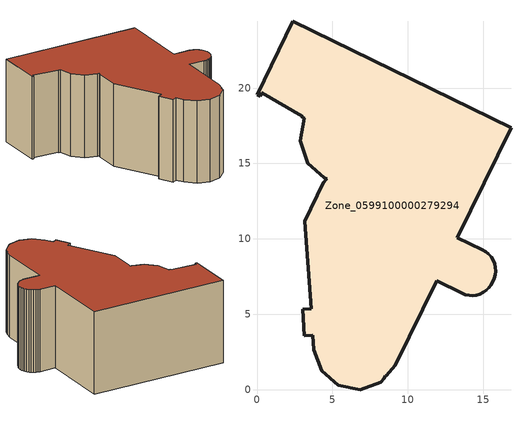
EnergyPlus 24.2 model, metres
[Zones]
Zone_0599100000279294
 floor ground (C_G): 0,19.55 2.37,24.42 16.85,17.36 13.3,10.08 14.94,9.27 15.16,9.15 15.36,8.99 15.53,8.8 15.66,8.59 15.76,8.36 15.82,8.12 15.83,7.86 15.81,7.61 15.74,7.37 15.53,6.95 15.39,6.75 15.21,6.58 15.01,6.44 14.79,6.33 14.55,6.27 14.31,6.24 14.07,6.24 13.83,6.29 13.6,6.38 11.92,7.23 9.17,1.6 8.59,0.93 8.51,0.92 8.44,0.75 8.21,0.49 6.84,0 5.4,0.27 4.28,1.24 3.77,2.63 3.71,3.6 3.15,3.57 3.05,5.32 3.6,5.36 3.17,11.18 4.4,13.73 4.64,13.97 4.45,14.06 3.38,15.02 2.86,16.49 3.15,18 2.98,18.09 3.01,18.14 0.32,19.68 0.21,19.45 z2.74
 wall outside (C_F): 9.17,1.6 11.92,7.23 13.6,6.38 13.83,6.29 14.07,6.24 14.31,6.24 14.55,6.27 14.79,6.33 15.01,6.44 15.21,6.58 15.39,6.75 15.53,6.95 15.74,7.37 15.81,7.61 15.83,7.86 15.82,8.12 15.76,8.36 15.66,8.59 15.53,8.8 15.36,8.99 15.16,9.15 14.94,9.27 13.3,10.08 16.85,17.36 2.37,24.42 0,19.55 0.21,19.45 0.32,19.68 3.01,18.14 2.98,18.09 3.15,18 2.86,16.49 3.38,15.02 4.45,14.06 4.64,13.97 4.4,13.73 3.17,11.18 3.6,5.36 3.05,5.32 3.15,3.57 3.71,3.6 3.77,2.63 4.28,1.24 5.4,0.27 6.84,0 8.21,0.49 8.44,0.75 8.51,0.92 8.59,0.93 9.17,1.6 z2.74:12.39
 roof outside (C_R): 2.37,24.42 0,19.55 0.21,19.45 0.32,19.68 3.01,18.14 2.98,18.09 3.15,18 2.86,16.49 3.38,15.02 4.45,14.06 4.64,13.97 4.4,13.73 3.17,11.18 3.6,5.36 3.05,5.32 3.15,3.57 3.71,3.6 3.77,2.63 4.28,1.24 5.4,0.27 6.84,0 8.21,0.49 8.44,0.75 8.51,0.92 8.59,0.93 9.17,1.6 11.92,7.23 13.6,6.38 13.83,6.29 14.07,6.24 14.31,6.24 14.55,6.27 14.79,6.33 15.01,6.44 15.21,6.58 15.39,6.75 15.53,6.95 15.74,7.37 15.81,7.61 15.83,7.86 15.82,8.12 15.76,8.36 15.66,8.59 15.53,8.8 15.36,8.99 15.16,9.15 14.94,9.27 13.3,10.08 16.85,17.36 z12.39
[BUILDING]
Pand.0599100000279294: North Axis=0; Terrain=City; Loads Convergence Tolerance Value=0.04; Temperature Convergence Tolerance Value=0.4; Solar Distribution=FullExterior; Maximum Number of Warmup Days=25; Minimum Number of Warmup Days=1
[Site:Location]
Rotterdam.The.Hague.AP_ZH_NLD Design_Conditions: Latitude=51.96; Longitude=4.45; Time Zone=1; Elevation=-4.5
[SITE:GROUNDTEMPERATURE:BUILDINGSURFACE]
18, 18, 18, 18, 18, 18, 18, 18, 18, 18, 18, 18
[MATERIAL] Thermal Absorptance=0.9; Solar Absorptance=0.7; Visible Absorptance=0.7
Name | Roughness | Thickness | Conductivity | Density | Specific Heat
G.D.1992-2005 | MediumSmooth | 0.15 | 0.06 | 540 | 1210
F.D.1992-2005 | Rough | 0.3 | 0.12 | 1920 | 840
R.D.1992-2005 | MediumRough | 0.2 | 0.08 | 1500 | 1000
[CONSTRUCTION]
C_G: G.D.1992-2005
C_F: F.D.1992-2005
C_R: R.D.1992-2005
[ZONE]
Zone_0599100000279294: Type=1; Multiplier=1; Ceiling Height=Autocalculate; Volume=Autocalculate; Floor Area=autocalculate; Part of Total Floor Area=Yes
[ZONEINFILTRATION:DESIGNFLOWRATE]
Infil_Zone_0599100000279294: Zone or ZoneList or Space or SpaceList=Zone_0599100000279294; Schedule=AlwaysOn; Design Flow Rate Calculation Method=Flow/Area; Flow Rate per Floor Area=0.0021; Constant Term Coefficient=1; Temperature Term Coefficient=0; Velocity Term Coefficient=0; Velocity Squared Term Coefficient=0
[HVACTEMPLATE:ZONE:IDEALLOADSAIRSYSTEM]
Zone_0599100000279294: Maximum Heating Supply Air Temperature=50; Minimum Cooling Supply Air Temperature=13; Maximum Heating Supply Air Humidity Ratio=0.0156; Minimum Cooling Supply Air Humidity Ratio=0.0077; Heating Limit=NoLimit; Cooling Limit=NoLimit; Dehumidification Control Type=ConstantSensibleHeatRatio; Cooling Sensible Heat Ratio=0.7; Dehumidification Setpoint=60; Humidification Control Type=None; Humidification Setpoint=30; Outdoor Air Method=None; Outdoor Air Flow Rate per Person=0.00944; Outdoor Air Flow Rate per Zone Floor Area=0; Outdoor Air Flow Rate per Zone=0; Demand Controlled Ventilation Type=None; Outdoor Air Economizer Type=NoEconomizer; Heat Recovery Type=None; Sensible Heat Recovery Effectiveness=0.7; Latent Heat Recovery Effectiveness=0.65
[ZONECONTROL:THERMOSTAT]
ThermostatControl_Zone_0599100000279294: Zone or ZoneList=Zone_0599100000279294; Control Type Schedule=DualSetpointControlType; Control 1=Thermostat_Zone_0599100000279294; Temperature Difference Between Cutout And Setpoint=0
[THERMOSTATSETPOINT:DUALSETPOINT]
Thermostat_Zone_0599100000279294: Heating Setpoint Temperature Schedule=HeatingSetpoint_Zone_0599100000279294; Cooling Setpoint Temperature Schedule=CoolingSetpoint_Zone_0599100000279294
[SCHEDULE:COMPACT]
HeatingSetpoint_Zone_0599100000279294: Through: 12/31, For: AllDays, Until: 24:00, 21
CoolingSetpoint_Zone_0599100000279294: Through: 12/31, For: AllDays, Until: 24:00, 24
DualSetpointControlType: Through: 12/31, For: AllDays, Until: 24:00, 4
AlwaysOn: Through: 12/31, For: AllDays, Until: 24:00, 1
